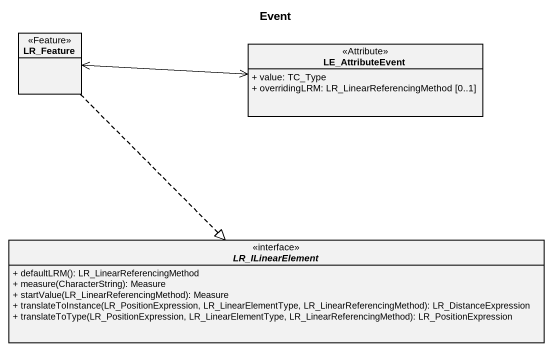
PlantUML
@startuml
title Event
hide circle
hide empty members
skinparam classAttributeIconSize 0
class LR_Feature <<Feature>>
class LE_AttributeEvent <<Attribute>> {
  + value: TC_Type
  + overridingLRM: LR_LinearReferencingMethod [0..1]
}
interface LR_ILinearElement {
  + defaultLRM(): LR_LinearReferencingMethod
  + measure(CharacterString): Measure
  + startValue(LR_LinearReferencingMethod): Measure
  + translateToInstance(LR_PositionExpression, LR_LinearElementType, LR_LinearReferencingMethod): LR_DistanceExpression
  + translateToType(LR_PositionExpression, LR_LinearElementType, LR_LinearReferencingMethod): LR_PositionExpression
}
LR_Feature <-right-> LE_AttributeEvent
LR_Feature ..|> LR_ILinearElement
@enduml
